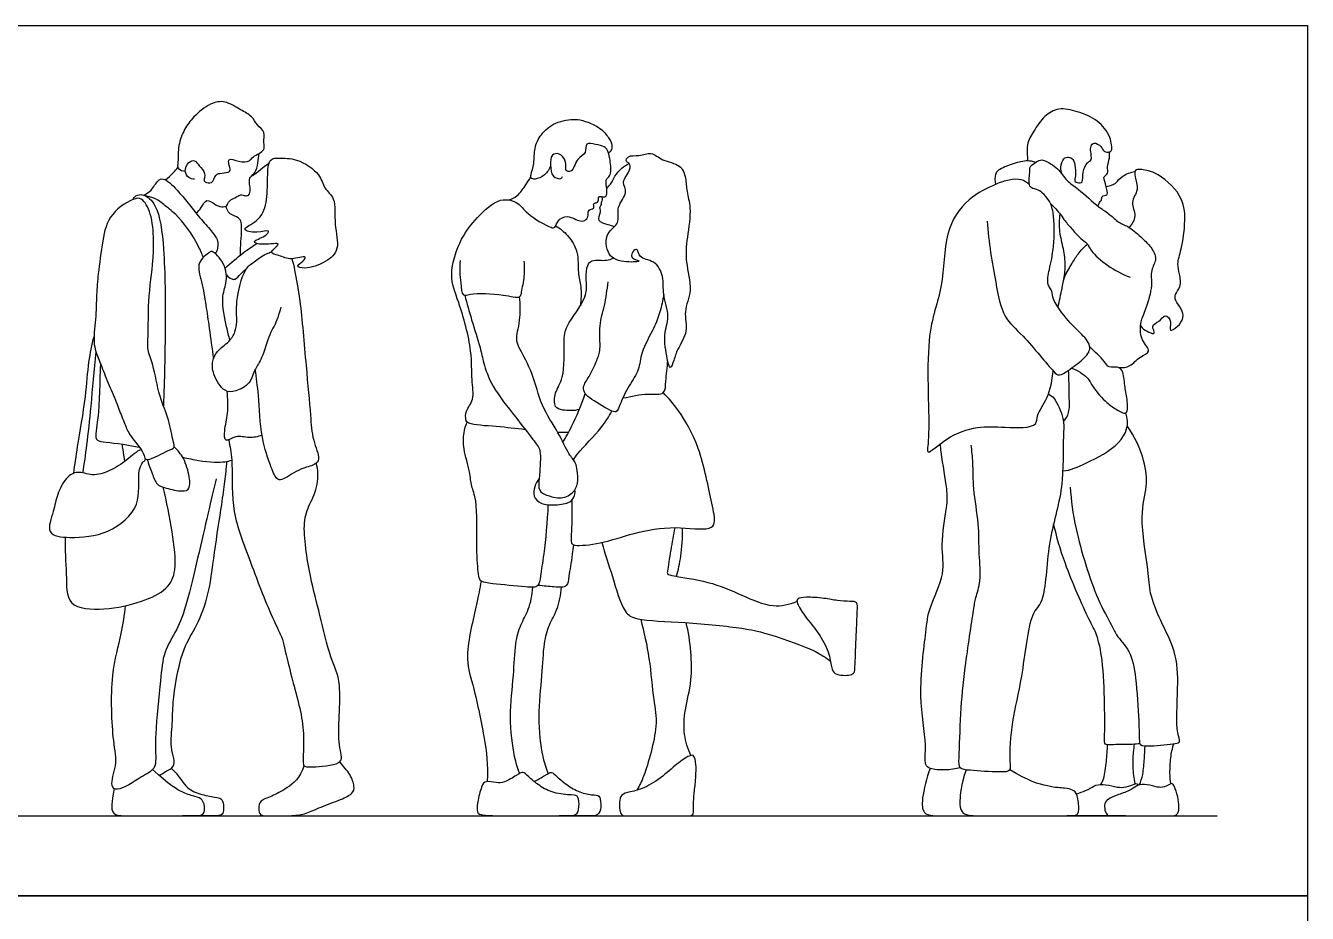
# Model space of a CAD drawing. Header units: millimetres. Extents: x 1 to 7, y 0.3 to 34.9.
# Drawn here: x 3.398 to 6.65, y 17.78 to 20.034 of the extents above; entities that cross this region are included whole.
import ezdxf

# ---------------------------------------------------------------- set-up
doc = ezdxf.new("R2010")
doc.units = ezdxf.units.MM
for name, color, linetype, true_color in [('AG-DIAGRAM', 7, 'Continuous', 0xfecc66), ('AG-PEOPLE', 7, 'Continuous', 0x66ccff), ('X-VPRT', 6, 'Continuous', 0xff00ff)]:
    doc.layers.add(name, color=color, linetype=linetype, true_color=true_color)

msp = doc.modelspace()

# ---------------------------------------------------------------- linework, layer by layer
at = {"layer": 'AG-DIAGRAM'}
msp.add_lwpolyline([(1.2399, 18.0271), (6.4215, 18.0271)], dxfattribs=at)
at = {"layer": 'AG-PEOPLE'}
for points, knots in [([(3.8268, 19.6437), (3.822, 19.6438), (3.8117, 19.6462), (3.7993, 19.6637), (3.8101, 19.6886), (3.829, 19.6935), (3.838, 19.6768), (3.8569, 19.6603), (3.85, 19.6405), (3.8535, 19.6367), (3.874, 19.6295), (3.8789, 19.6583), (3.8963, 19.6586), (3.918, 19.6614), (3.9173, 19.6727), (3.9081, 19.7013), (3.94, 19.6865), (3.9678, 19.6876), (3.9739, 19.7025), (4.009, 19.7161), (4, 19.7372), (4.0077, 19.7642), (3.9847, 19.7806), (3.9732, 19.8052), (3.9428, 19.8193), (3.9049, 19.845), (3.8657, 19.8371), (3.8234, 19.803), (3.8007, 19.7708), (3.7844, 19.7305), (3.7861, 19.6893), (3.7819, 19.6695), (3.7972, 19.6643), (3.8035, 19.664)], [0, 0, 0, 0, 0.215954, 0.460806, 0.739791, 0.958929, 1.192754, 1.471735, 1.707113, 1.825563, 2.052435, 2.319403, 2.546795, 2.794054, 2.970459, 3.22555, 3.507436, 3.800149, 4.018136, 4.336874, 4.579498, 4.863845, 5.147237, 5.435731, 5.761112, 6.136847, 6.482018, 6.894505, 7.252366, 7.624125, 7.988587, 8.220245, 8.466215, 8.466215, 8.466215, 8.466215]), ([(6.0277, 19.6565), (6.0255, 19.6622), (6.0228, 19.6741), (6.0301, 19.6974), (6.0444, 19.7012), (6.0576, 19.6947), (6.0616, 19.6738), (6.0625, 19.648), (6.0578, 19.6369), (6.0737, 19.6335), (6.0816, 19.6365), (6.0784, 19.6626), (6.0906, 19.6863), (6.1045, 19.6921), (6.0998, 19.7134), (6.1002, 19.7277), (6.1085, 19.7389), (6.1288, 19.7282), (6.1324, 19.7125), (6.148, 19.7119), (6.156, 19.717), (6.1513, 19.7543), (6.1196, 19.796), (6.0674, 19.8155), (6.0195, 19.8278), (5.9816, 19.8046), (5.9559, 19.7668), (5.9371, 19.7333), (5.94, 19.7052), (5.9399, 19.6951), (5.9402, 19.6902)], [0, 0, 0, 0, 0.245735, 0.515901, 0.71836, 0.920123, 1.181093, 1.476714, 1.647407, 1.854476, 1.998487, 2.279194, 2.574071, 2.774957, 3.026077, 3.247162, 3.431695, 3.682192, 3.903547, 4.107732, 4.260974, 4.588765, 5.003267, 5.430741, 5.823849, 6.188529, 6.578194, 6.931776, 7.226418, 7.445933, 7.445933, 7.445933, 7.445933]), ([(4.7301, 19.6781), (4.727, 19.6692), (4.7171, 19.6527), (4.692, 19.6424), (4.6794, 19.6457), (4.6801, 19.6574), (4.6899, 19.6846), (4.6875, 19.7229), (4.7052, 19.7588), (4.7405, 19.7905), (4.7931, 19.7977), (4.8176, 19.7915), (4.8577, 19.7757), (4.8774, 19.7499), (4.8877, 19.731), (4.8845, 19.7159), (4.8798, 19.7118), (4.8774, 19.7102)], [0, 0, 0, 0, 0.304443, 0.595873, 0.77683, 0.949393, 1.2553, 1.610188, 1.965237, 2.356992, 2.762018, 3.054159, 3.422421, 3.749604, 4.009357, 4.22141, 4.389548, 4.389548, 4.389548, 4.389548]), ([(3.8316, 19.5567), (3.8358, 19.5619), (3.8445, 19.5702), (3.8569, 19.5965), (3.8777, 19.5797), (3.8948, 19.5718), (3.9105, 19.5754), (3.9131, 19.5902), (3.9339, 19.5979), (3.9437, 19.6061), (3.9556, 19.6009), (3.9664, 19.6025), (3.9691, 19.6184), (3.9657, 19.6353), (3.9667, 19.6505), (3.9831, 19.6593), (3.9877, 19.6856), (3.9901, 19.7011), (3.9904, 19.7092)], [0, 0, 0, 0, 0.252613, 0.521237, 0.778681, 1.031719, 1.236594, 1.440068, 1.700258, 1.897297, 2.090776, 2.260592, 2.472355, 2.714234, 2.922789, 3.151115, 3.43647, 3.716617, 3.716617, 3.716617, 3.716617]), ([(4.6665, 19.0078), (4.6418, 19.0102), (4.5983, 19.0164), (4.5224, 19.0198), (4.5141, 19.0322), (4.5145, 19.057), (4.5384, 19.0847), (4.528, 19.1384), (4.5331, 19.2082), (4.499, 19.3323), (4.4694, 19.3989), (4.5013, 19.4956), (4.5417, 19.5446), (4.5984, 19.6008), (4.6516, 19.5848), (4.667, 19.5554), (4.7292, 19.52), (4.7424, 19.5198), (4.7472, 19.5404), (4.7737, 19.5552), (4.8045, 19.5342), (4.8212, 19.5396), (4.8264, 19.552), (4.8246, 19.5677), (4.8419, 19.5675), (4.8385, 19.5793), (4.8414, 19.5834), (4.852, 19.5848), (4.8514, 19.5969), (4.8546, 19.6019), (4.8672, 19.5963), (4.874, 19.6041), (4.8728, 19.6181), (4.8692, 19.6414), (4.8761, 19.6482), (4.8857, 19.659), (4.8805, 19.6965), (4.8764, 19.7168), (4.8668, 19.728), (4.8452, 19.7317), (4.8167, 19.7388), (4.8226, 19.7071), (4.7947, 19.6991), (4.7868, 19.6582), (4.7689, 19.6649), (4.7684, 19.6705), (4.7705, 19.6906), (4.7543, 19.711), (4.7301, 19.7077), (4.7297, 19.6788), (4.7316, 19.6495), (4.7569, 19.6425), (4.7591, 19.6486), (4.7601, 19.6506)], [0, 0, 0, 0, 0.493843, 0.973332, 1.166341, 1.434317, 1.76835, 2.172523, 2.660921, 3.304998, 3.798044, 4.348928, 4.821468, 5.311884, 5.693566, 6.034563, 6.509749, 6.686786, 6.928504, 7.221792, 7.55799, 7.776006, 7.979179, 8.185071, 8.381476, 8.552786, 8.672742, 8.842393, 9.028214, 9.148148, 9.343526, 9.503797, 9.721046, 9.994178, 10.161605, 10.366411, 10.714959, 10.979724, 11.1825, 11.458213, 11.725311, 11.988963, 12.278946, 12.616585, 12.8126, 12.937518, 13.187565, 13.467703, 13.708241, 13.998185, 14.303863, 14.557059, 14.705126, 14.705126, 14.705126, 14.705126]), ([(4.9294, 19.6836), (4.9325, 19.6804), (4.9344, 19.665), (4.9071, 19.6367), (4.93, 19.6087), (4.894, 19.5746), (4.909, 19.5297), (4.868, 19.5109), (4.8709, 19.4458), (4.9167, 19.4313), (4.9697, 19.435), (4.9292, 19.4414), (4.94, 19.4645), (4.9525, 19.4673), (4.9534, 19.4413), (4.9962, 19.4387), (5.019, 19.396), (5.0128, 19.3508), (5.0349, 19.2945), (5.0145, 19.2493), (5.0252, 19.1936), (5.0329, 19.1553), (5.0441, 19.187), (5.0513, 19.2126), (5.0816, 19.2578), (5.0652, 19.3083), (5.0926, 19.362), (5.0705, 19.4342), (5.0763, 19.4948), (5.0885, 19.5701), (5.0746, 19.6112), (5.0744, 19.6459), (5.0614, 19.6834), (5.0133, 19.6887), (4.9865, 19.7157), (4.9556, 19.7005), (4.9269, 19.7064), (4.9193, 19.6875), (4.9271, 19.686), (4.9294, 19.6836)], [0, 0, 0, 0, 0.231858, 0.568861, 0.86469, 1.233343, 1.5912, 1.936662, 2.348607, 2.746467, 3.070752, 3.324398, 3.57041, 3.734473, 3.97823, 4.324939, 4.700299, 5.088268, 5.519091, 5.913463, 6.358992, 6.639904, 6.895483, 7.213319, 7.618682, 8.019672, 8.44943, 8.933686, 9.389574, 9.884141, 10.256491, 10.59166, 10.927687, 11.310637, 11.644717, 11.9627, 12.259249, 12.46427, 12.635234, 12.635234, 12.635234, 12.635234]), ([(6.1179, 19.5763), (6.1196, 19.578), (6.1228, 19.5817), (6.1233, 19.588), (6.1291, 19.5897), (6.1269, 19.6031), (6.1449, 19.6013), (6.141, 19.6184), (6.1354, 19.6431), (6.1325, 19.6503), (6.1469, 19.6587), (6.1406, 19.6753), (6.1496, 19.6971), (6.1482, 19.7077), (6.1476, 19.7129)], [0, 0, 0, 0, 0.154448, 0.290238, 0.413255, 0.592181, 0.788019, 0.999184, 1.295999, 1.440364, 1.644495, 1.870614, 2.143996, 2.371448, 2.371448, 2.371448, 2.371448]), ([(3.753, 19.6423), (3.7599, 19.6477), (3.7729, 19.6595), (3.781, 19.6686), (3.785, 19.6733)], [0, 0, 0, 0, 0.2910157, 0.5332204, 0.5332204, 0.5332204, 0.5332204]), ([(4.0224, 19.459), (4.0214, 19.454), (4.0453, 19.4508), (4.069, 19.4358), (4.1145, 19.4524), (4.1023, 19.4343), (4.0813, 19.4224), (4.1114, 19.4142), (4.1605, 19.4316), (4.1983, 19.4665), (4.1786, 19.5288), (4.188, 19.5957), (4.1535, 19.62), (4.1471, 19.6589), (4.0874, 19.6981), (4.0439, 19.6969), (4.0139, 19.698), (4.0119, 19.6446), (4.0122, 19.5849), (3.9934, 19.5371), (3.9384, 19.5163), (3.9853, 19.5046), (4.0214, 19.5176), (4.0065, 19.4968), (3.9663, 19.4857), (4.0009, 19.4744), (4.058, 19.487), (4.0234, 19.4646), (4.0224, 19.459)], [0, 0, 0, 0, 0.255505, 0.585682, 0.917173, 1.110345, 1.349148, 1.593327, 2.011757, 2.390965, 2.834988, 3.289147, 3.626769, 3.970166, 4.43344, 4.811844, 5.077485, 5.457619, 5.909578, 6.316722, 6.660987, 6.976544, 7.285689, 7.502774, 7.814763, 8.088771, 8.439812, 8.728332, 8.728332, 8.728332, 8.728332]), ([(3.9707, 19.6513), (3.9731, 19.6524), (3.9805, 19.6564), (4.0021, 19.6753), (4.0113, 19.6814), (4.016, 19.6844)], [0.0700553, 0.0700553, 0.0700553, 0.0700553, 0.1947062, 0.4113328, 0.6441062, 0.6441062, 0.6441062, 0.6441062]), ([(4.8722, 19.6208), (4.8751, 19.6231), (4.8813, 19.6297), (4.8874, 19.6384), (4.8927, 19.6525), (4.9103, 19.6729), (4.9228, 19.6804), (4.9294, 19.6836)], [2.181426, 2.181426, 2.181426, 2.181426, 2.332338, 2.531876, 2.751295, 3.045505, 3.315357, 3.315357, 3.315357, 3.315357]), ([(5.8381, 19.5372), (5.8408, 19.4852), (5.8584, 19.3866), (5.8764, 19.2912), (5.9287, 19.2505), (6.0036, 19.157), (6.0202, 19.1426), (6.0467, 19.1603), (6.0807, 19.1843), (6.1074, 19.2164), (6.0764, 19.2526), (6.0444, 19.2808), (6.002, 19.337), (6.0047, 19.3594), (5.9878, 19.3767), (5.9962, 19.4176), (6.0087, 19.472), (6.0082, 19.5578), (5.9964, 19.5896), (5.9786, 19.6091), (5.9638, 19.6188), (5.9397, 19.6218), (5.9473, 19.6612), (5.9438, 19.6766), (5.9699, 19.6933), (5.9833, 19.6929), (6.0195, 19.6718), (6.0386, 19.6382), (6.0707, 19.6195), (6.1196, 19.5723), (6.1489, 19.5557), (6.1709, 19.532), (6.1995, 19.5239), (6.2315, 19.4931), (6.2535, 19.4731), (6.2712, 19.4406), (6.2503, 19.4121), (6.2585, 19.373), (6.2411, 19.3157), (6.2262, 19.2825), (6.2255, 19.2648), (6.2725, 19.2428), (6.2505, 19.2739), (6.2749, 19.28), (6.2885, 19.3045), (6.3077, 19.2826), (6.2964, 19.2532), (6.3233, 19.2697), (6.3375, 19.2912), (6.3322, 19.3143), (6.3143, 19.3348), (6.3133, 19.352), (6.3308, 19.3706), (6.3265, 19.4037), (6.3185, 19.4294), (6.3321, 19.468), (6.3421, 19.5399), (6.3347, 19.6056), (6.2673, 19.6639), (6.2283, 19.6688), (6.2116, 19.6681), (6.2118, 19.6483), (6.2246, 19.6167), (6.1989, 19.5854), (6.219, 19.5504), (6.2051, 19.5296), (6.1981, 19.5213)], [0, 0, 0, 0, 0.71615, 1.258085, 1.733309, 2.355164, 2.593394, 2.89082, 3.275973, 3.612366, 3.969833, 4.368768, 4.837467, 5.095325, 5.351339, 5.70271, 6.147137, 6.674926, 7.006618, 7.289606, 7.531897, 7.777948, 8.112442, 8.340586, 8.634875, 8.843746, 9.202605, 9.556818, 9.907022, 10.376687, 10.715163, 11.027703, 11.338434, 11.714419, 12.036363, 12.360249, 12.676651, 13.03225, 13.478807, 13.820552, 14.048194, 14.377888, 14.617199, 14.872219, 15.141165, 15.397847, 15.659069, 15.912124, 16.207947, 16.475793, 16.770609, 16.992579, 17.268383, 17.590962, 17.88245, 18.240405, 18.728214, 19.192161, 19.716795, 20.071048, 20.270366, 20.497317, 20.825401, 21.164357, 21.500598, 21.827973, 21.827973, 21.827973, 21.827973]), ([(5.9602, 19.6865), (5.9537, 19.6886), (5.9394, 19.6925), (5.9046, 19.6841), (5.8657, 19.6683), (5.858, 19.6572), (5.8564, 19.6386), (5.8593, 19.6305)], [0, 0, 0, 0, 0.258384, 0.60593, 0.972247, 1.176554, 1.467102, 1.467102, 1.467102, 1.467102]), ([(3.6984, 19.6033), (3.7049, 19.6068), (3.718, 19.6138), (3.7326, 19.6411), (3.75, 19.6485), (3.7869, 19.6148), (3.8356, 19.5502), (3.8641, 19.5193), (3.8892, 19.4886), (3.8847, 19.4708), (3.8847, 19.4615), (3.8804, 19.4567), (3.8791, 19.4554)], [0, 0, 0, 0, 0.267179, 0.575405, 0.788267, 1.170182, 1.689718, 2.069565, 2.409293, 2.638614, 2.830703, 2.903943, 2.903943, 2.903943, 2.903943]), ([(4.6243, 19.591), (4.6319, 19.5935), (4.6476, 19.5994), (4.6653, 19.6266), (4.6766, 19.6435), (4.6803, 19.6486)], [0, 0, 0, 0, 0.2811613, 0.6170345, 0.8037718, 0.8037718, 0.8037718, 0.8037718]), ([(5.9448, 19.6302), (5.9389, 19.6355), (5.9249, 19.6451), (5.8916, 19.6429), (5.8578, 19.6308), (5.7835, 19.5957), (5.7263, 19.5077), (5.7299, 19.366), (5.6761, 19.2521), (5.6956, 18.9951), (5.6797, 18.9356), (5.7364, 18.9916), (5.8134, 19.0186), (5.8812, 19.0132), (5.9661, 19.011), (5.9624, 19.0475), (5.995, 19.0879), (6.0031, 19.1339), (6.005, 19.1575)], [0, 0, 0, 0, 0.2794, 0.597315, 0.94119, 1.44719, 2.027787, 2.675258, 3.337935, 4.145626, 4.486198, 4.945955, 5.478001, 5.97201, 6.527987, 6.773899, 7.182557, 7.665405, 7.665405, 7.665405, 7.665405]), ([(6.1394, 19.6255), (6.1446, 19.6261), (6.1549, 19.6292), (6.1658, 19.6342), (6.1805, 19.6541), (6.2017, 19.6614), (6.2127, 19.6631)], [0, 0, 0, 0, 0.227337, 0.422406, 0.699039, 1.029962, 1.029962, 1.029962, 1.029962]), ([(3.7214, 19.4371), (3.719, 19.4103), (3.708, 19.3334), (3.7108, 19.2524), (3.7061, 19.2099), (3.7239, 19.1719), (3.7361, 19.0902), (3.7631, 19.0365), (3.7711, 18.9807), (3.7788, 18.9612), (3.7574, 18.9543), (3.7156, 18.9316), (3.7005, 18.9319), (3.7001, 18.9497), (3.6615, 18.9933), (3.6509, 19.0204), (3.6342, 19.0611), (3.6252, 19.0875), (3.6042, 19.1329), (3.5878, 19.1792), (3.5673, 19.2243), (3.5774, 19.2879), (3.5777, 19.3512), (3.5823, 19.4038), (3.5932, 19.4883), (3.6082, 19.5572), (3.6752, 19.5985), (3.6986, 19.5935), (3.7217, 19.5475), (3.723, 19.4808), (3.7229, 19.4548), (3.7214, 19.4371)], [0, 0, 0, 0, 0.578339, 1.097337, 1.451843, 1.812073, 2.322913, 2.777453, 3.198057, 3.422099, 3.66835, 4.068134, 4.254632, 4.467071, 4.89327, 5.216344, 5.580687, 5.88626, 6.281869, 6.68375, 7.075155, 7.526293, 7.975765, 8.389982, 8.909972, 9.390674, 9.865398, 10.111564, 10.500976, 10.96253, 11.343619, 11.343619, 11.343619, 11.343619]), ([(3.6712, 19.5923), (3.6727, 19.5957), (3.6769, 19.6033), (3.7006, 19.6075), (3.7366, 19.5747), (3.7523, 19.4585), (3.7532, 19.2648), (3.7508, 19.1348), (3.7479, 19.0685)], [0, 0, 0, 0, 0.190696, 0.441325, 0.800874, 1.401344, 2.19959, 2.999735, 2.999735, 2.999735, 2.999735]), ([(3.8496, 19.4453), (3.8459, 19.4532), (3.8291, 19.4949), (3.784, 19.554), (3.7496, 19.5776), (3.7318, 19.5951), (3.7026, 19.6016)], [3.499709, 3.499709, 3.499709, 3.499709, 3.703633, 4.295197, 4.656495, 4.991548, 4.991548, 4.991548, 4.991548]), ([(3.9433, 19.451), (3.9435, 19.4593), (3.9439, 19.4759), (3.9467, 19.5098), (3.9465, 19.5333), (3.9395, 19.548), (3.9144, 19.5533), (3.9083, 19.5684), (3.9063, 19.5755)], [0, 0, 0, 0, 0.28412, 0.616218, 0.889991, 1.103156, 1.37552, 1.642117, 1.642117, 1.642117, 1.642117]), ([(4.8917, 19.5229), (4.8866, 19.5245), (4.8783, 19.5286), (4.845, 19.5352), (4.86, 19.5605), (4.8533, 19.5741), (4.8605, 19.5788), (4.8583, 19.5862), (4.8637, 19.5916), (4.8613, 19.5968), (4.8597, 19.5992), (4.8594, 19.5996)], [0, 0, 0, 0, 0.228984, 0.519462, 0.78761, 0.995891, 1.13967, 1.28633, 1.432845, 1.582691, 1.612859, 1.612859, 1.612859, 1.612859]), ([(5.9984, 19.5821), (6.0074, 19.5735), (6.0243, 19.5549), (6.0349, 19.5375), (6.0544, 19.5159), (6.0741, 19.4922), (6.0929, 19.4821), (6.1004, 19.4591), (6.1441, 19.4222), (6.1804, 19.4024), (6.2006, 19.3947)], [0, 0, 0, 0, 0.350126, 0.610566, 0.917578, 1.238208, 1.491564, 1.758955, 2.184854, 2.646483, 2.646483, 2.646483, 2.646483]), ([(6.0316, 19.3856), (6.0342, 19.3982), (6.0374, 19.424), (6.0321, 19.4675), (6.0203, 19.5099), (6.0212, 19.5405), (6.0227, 19.5555)], [0, 0, 0, 0, 0.355607, 0.732686, 1.113479, 1.498836, 1.498836, 1.498836, 1.498836]), ([(4.7431, 19.5255), (4.7542, 19.5189), (4.7748, 19.5023), (4.8028, 19.4598), (4.7981, 19.406), (4.8089, 19.3715), (4.8077, 19.3385), (4.8058, 19.3225)], [0, 0, 0, 0, 0.356701, 0.757089, 1.169265, 1.514571, 1.91248, 1.91248, 1.91248, 1.91248]), ([(3.9045, 19.4175), (3.9191, 19.4313), (3.948, 19.4558), (3.9741, 19.4737), (3.985, 19.4806)], [0, 0, 0, 0, 0.4397155, 0.7916842, 0.7916842, 0.7916842, 0.7916842]), ([(6.0174, 19.3185), (6.0207, 19.3344), (6.0285, 19.3659), (6.0323, 19.3964), (6.0531, 19.4292), (6.067, 19.4539), (6.0835, 19.4712), (6.0922, 19.4789)], [0, 0, 0, 0, 0.399271, 0.719298, 1.068058, 1.377515, 1.716264, 1.716264, 1.716264, 1.716264]), ([(3.9166, 19.2349), (3.9135, 19.2462), (3.9086, 19.2677), (3.8925, 19.3432), (3.9101, 19.3785), (3.9074, 19.429), (3.8724, 19.4637), (3.8644, 19.4576), (3.8292, 19.4321), (3.8464, 19.3818), (3.8561, 19.3233), (3.8641, 19.2649), (3.8714, 19.2137), (3.8749, 19.1879)], [0, 0, 0, 0, 0.335794, 0.820579, 1.17679, 1.574604, 1.942535, 2.096756, 2.438329, 2.832815, 3.272931, 3.710327, 4.210513, 4.210513, 4.210513, 4.210513]), ([(4.0463, 19.3185), (4.0418, 19.3022), (4.0297, 19.269), (4.0162, 19.2511), (3.9997, 19.1879), (3.9795, 19.1638), (3.9697, 19.1233), (3.9322, 19.1046), (3.901, 19.1014), (3.8722, 19.1486), (3.8712, 19.1815), (3.8827, 19.2087), (3.9155, 19.2299), (3.931, 19.2556), (3.9355, 19.284), (3.9303, 19.3326), (3.9514, 19.4162), (3.9775, 19.4329), (4.0026, 19.4527), (4.0181, 19.458), (4.0224, 19.459)], [0, 0, 0, 0, 0.403907, 0.685056, 1.130172, 1.457484, 1.807615, 2.162649, 2.458231, 2.858364, 3.183221, 3.479971, 3.830415, 4.13552, 4.427323, 4.831473, 5.34692, 5.658705, 6.00644, 6.13759, 6.13759, 6.13759, 6.13759]), ([(3.9077, 19.4011), (3.9109, 19.3964), (3.9209, 19.3901), (3.931, 19.3882), (3.9438, 19.4042), (3.9549, 19.4134), (3.9605, 19.4187)], [0, 0, 0, 0, 0.2345056, 0.4022776, 0.6464432, 0.9192943, 0.9192943, 0.9192943, 0.9192943]), ([(4.0735, 19.4417), (4.0768, 19.4337), (4.083, 19.4021), (4.0967, 19.332), (4.1092, 19.1715), (4.1217, 19.0479), (4.1244, 18.9842), (4.1477, 18.9342), (4.1311, 18.9161), (4.0954, 18.9108), (4.0552, 18.8817), (4.0355, 18.8779), (4.0193, 18.9165), (3.9942, 18.9888), (3.9903, 19.095), (3.9839, 19.1392), (3.9812, 19.1615)], [6.750197, 6.750197, 6.750197, 6.750197, 6.989467, 7.494754, 8.22235, 8.859529, 9.314715, 9.710063, 9.95147, 10.293174, 10.693578, 10.910638, 11.243366, 11.751789, 12.335471, 12.800481, 12.800481, 12.800481, 12.800481]), ([(4.5005, 19.4372), (4.4987, 19.4183), (4.5018, 19.3843), (4.5054, 19.3441), (4.5294, 19.3555), (4.6073, 19.3529), (4.654, 19.3398), (4.6569, 19.3589), (4.6652, 19.399), (4.6644, 19.4231), (4.6634, 19.4358)], [0, 0, 0, 0, 0.432129, 0.750451, 0.99163, 1.513073, 1.885089, 2.091478, 2.457628, 2.81124, 2.81124, 2.81124, 2.81124]), ([(4.8032, 19.0594), (4.7898, 19.0548), (4.7617, 19.0566), (4.7382, 19.0629), (4.74, 19.1059), (4.7672, 19.1384), (4.7634, 19.2329), (4.7667, 19.2717), (4.8267, 19.3428), (4.819, 19.3896), (4.8222, 19.425), (4.8344, 19.4409), (4.8729, 19.4353), (4.8834, 19.4413), (4.889, 19.4437)], [0, 0, 0, 0, 0.372164, 0.62838, 0.964924, 1.344673, 1.884363, 2.256904, 2.786074, 3.179122, 3.50862, 3.741995, 4.084011, 4.328316, 4.328316, 4.328316, 4.328316]), ([(5.0173, 19.3509), (5.015, 19.3361), (5.0079, 19.306), (4.9933, 19.2646), (4.9577, 19.2049), (4.9568, 19.1594), (4.9286, 19.1202), (4.9068, 19.0752), (4.8999, 19.052), (4.8838, 19.0534), (4.8344, 19.0845), (4.8175, 19.0973), (4.8105, 19.118), (4.8295, 19.1427), (4.8478, 19.1841), (4.8586, 19.2124), (4.8514, 19.2737), (4.8689, 19.3223), (4.8737, 19.3632), (4.8761, 19.3832)], [0, 0, 0, 0, 0.383164, 0.768315, 1.240201, 1.620509, 2.015097, 2.426916, 2.683894, 2.884116, 3.322207, 3.59425, 3.832945, 4.146088, 4.530277, 4.848014, 5.285381, 5.702508, 6.148808, 6.148808, 6.148808, 6.148808]), ([(4.5124, 19.349), (4.5181, 19.3282), (4.5289, 19.2884), (4.5524, 19.2163), (4.5595, 19.1768), (4.5815, 19.1137), (4.6403, 19.0423), (4.684, 18.985), (4.7063, 18.9559), (4.7036, 18.9245), (4.7023, 18.8862), (4.6977, 18.8518), (4.7208, 18.841), (4.7574, 18.8295), (4.7913, 18.8476), (4.8016, 18.8773), (4.7981, 18.9034), (4.7948, 18.9253), (4.7737, 18.9471), (4.7503, 19.0034), (4.7041, 19.0678), (4.688, 19.1486), (4.6534, 19.2099), (4.6429, 19.231), (4.6461, 19.2594), (4.653, 19.2815), (4.6539, 19.3262), (4.6515, 19.3455)], [0, 0, 0, 0, 0.460318, 0.95197, 1.315841, 1.772751, 2.333041, 2.822117, 3.153672, 3.463933, 3.827569, 4.144954, 4.410941, 4.761763, 5.099495, 5.410631, 5.702409, 5.963368, 6.267455, 6.711467, 7.223292, 7.750926, 8.222768, 8.495478, 8.78545, 9.079469, 9.436637, 9.436637, 9.436637, 9.436637]), ([(6.1716, 19.1653), (6.1811, 19.1651), (6.2022, 19.1667), (6.2228, 19.1938), (6.2579, 19.2048), (6.2258, 19.2358), (6.2261, 19.2611), (6.2266, 19.274)], [0, 0, 0, 0, 0.306352, 0.642191, 0.931958, 1.25659, 1.613805, 1.613805, 1.613805, 1.613805]), ([(3.5204, 18.8973), (3.5237, 18.9199), (3.5297, 18.9647), (3.5525, 19.0913), (3.5569, 19.1778), (3.5669, 19.2232), (3.5721, 19.2448)], [0, 0, 0, 0, 0.469078, 1.108842, 1.643891, 2.106358, 2.106358, 2.106358, 2.106358]), ([(6.0517, 19.1639), (6.0662, 19.1594), (6.0944, 19.1417), (6.1041, 19.1159), (6.1412, 19.0742), (6.1623, 19.0615), (6.197, 19.04), (6.1928, 19.0884), (6.1863, 19.1179), (6.1839, 19.158), (6.1686, 19.1687), (6.145, 19.1637), (6.1352, 19.1835), (6.1103, 19.2062), (6.098, 19.2185)], [0, 0, 0, 0, 0.387972, 0.69497, 1.110514, 1.420877, 1.71355, 2.044777, 2.391628, 2.740399, 2.967061, 3.22427, 3.4749, 3.888409, 3.888409, 3.888409, 3.888409]), ([(3.5438, 18.898), (3.5475, 18.9216), (3.5548, 18.9704), (3.5648, 19.0699), (3.5732, 19.1595), (3.577, 19.2054)], [0, 0, 0, 0, 0.479863, 1.045181, 1.71146, 1.71146, 1.71146, 1.71146]), ([(3.5881, 19.1765), (3.5865, 19.1299), (3.5863, 19.0443), (3.5709, 18.9807), (3.5991, 18.9761), (3.6483, 18.9713), (3.6867, 18.9637)], [0, 0, 0, 0, 0.670471, 1.083056, 1.324338, 1.870543, 1.870543, 1.870543, 1.870543]), ([(4.9136, 19.0883), (4.9349, 19.0925), (4.974, 19.1021), (5.0228, 19.0937), (5.0212, 19.1341), (5.0272, 19.1656), (5.0274, 19.1829)], [0, 0, 0, 0, 0.46227, 0.817099, 1.131603, 1.544102, 1.544102, 1.544102, 1.544102]), ([(6.0313, 19.0282), (6.0369, 19.0351), (6.0481, 19.0513), (6.0453, 19.0941), (6.0457, 19.1368), (6.0442, 19.1588)], [0, 0, 0, 0, 0.294862, 0.662925, 1.129564, 1.129564, 1.129564, 1.129564]), ([(3.9984, 18.993), (3.9876, 18.9902), (3.9652, 18.9843), (3.9328, 18.9961), (3.9024, 18.9711), (3.9024, 19.0094), (3.9129, 19.0499), (3.9117, 19.087), (3.9099, 19.1053)], [0, 0, 0, 0, 0.328898, 0.658523, 0.946878, 1.226149, 1.60973, 2.030881, 2.030881, 2.030881, 2.030881]), ([(4.7613, 18.976), (4.7695, 18.9894), (4.7852, 19.0167), (4.8089, 19.0713), (4.8182, 19.0994)], [0, 0, 0, 0, 0.3932822, 0.9335406, 0.9335406, 0.9335406, 0.9335406]), ([(4.7845, 18.8296), (4.7836, 18.8033), (4.7847, 18.7544), (4.7803, 18.7194), (4.7935, 18.7115), (4.8624, 18.7185), (4.9423, 18.7472), (5.0415, 18.7652), (5.1322, 18.75), (5.1504, 18.7725), (5.1367, 18.8266), (5.1124, 18.9626), (5.0577, 19.0555), (5.0301, 19.0875), (5.0161, 19.1018)], [0, 0, 0, 0, 0.5085, 0.8256, 1.00999, 1.468367, 2.011222, 2.600103, 3.128937, 3.379566, 3.786231, 4.470147, 5.065758, 5.509534, 5.509534, 5.509534, 5.509534]), ([(5.9935, 19.0987), (5.9985, 19.0953), (6.0099, 19.0892), (6.0355, 19.033), (6.0286, 18.9897), (6.0345, 18.8532), (5.9886, 18.7277), (5.9867, 18.5699), (5.9431, 18.5428), (5.9279, 18.3735), (5.8992, 18.275), (5.8927, 18.1703), (5.8995, 18.1397), (5.8652, 18.1378), (5.7972, 18.1425), (5.7651, 18.1457), (5.7671, 18.1794), (5.7702, 18.2945), (5.78, 18.3971), (5.8029, 18.5476), (5.8078, 18.5802), (5.824, 18.6259), (5.8158, 18.6934), (5.8181, 18.769), (5.8015, 18.8562), (5.8026, 18.9223), (5.7991, 18.9536), (5.7976, 18.9688)], [0, 0, 0, 0, 0.24534, 0.672303, 1.060959, 1.708865, 2.406596, 3.092056, 3.476658, 4.195325, 4.818823, 5.391928, 5.663786, 5.95967, 6.450467, 6.74281, 7.033498, 7.638547, 8.263873, 8.954505, 9.285051, 9.665694, 10.136397, 10.640469, 11.181801, 11.646138, 12.033413, 12.033413, 12.033413, 12.033413]), ([(4.7883, 18.9311), (4.792, 18.9368), (4.7979, 18.9489), (4.8634, 19.0143), (4.8774, 19.0408), (4.8858, 19.0551)], [0, 0, 0, 0, 0.259106, 0.796095, 1.200073, 1.200073, 1.200073, 1.200073]), ([(4.7236, 18.8173), (4.7219, 18.7756), (4.7148, 18.6951), (4.7041, 18.6394), (4.702, 18.6062), (4.6633, 18.6083), (4.5865, 18.6165), (4.5502, 18.6206), (4.5467, 18.6442), (4.5409, 18.7085), (4.5459, 18.8264), (4.5285, 18.8633), (4.5263, 18.902), (4.5081, 18.9582), (4.5092, 18.9993), (4.5148, 19.0183), (4.5183, 19.0271)], [0, 0, 0, 0, 0.640566, 1.075562, 1.359909, 1.682507, 2.203517, 2.526491, 2.765922, 3.233283, 3.859413, 4.217423, 4.56565, 5.007379, 5.372864, 5.67768, 5.67768, 5.67768, 5.67768]), ([(6.0296, 18.903), (6.0497, 18.9047), (6.0888, 18.9225), (6.1837, 18.9703), (6.1994, 19.0223), (6.1894, 19.0507)], [0, 0, 0, 0, 0.446211, 0.987546, 1.524883, 1.524883, 1.524883, 1.524883]), ([(6.0484, 18.8621), (6.0513, 18.8264), (6.0583, 18.7583), (6.1124, 18.58), (6.1525, 18.5157), (6.164, 18.4855), (6.2039, 18.4447), (6.2157, 18.3772), (6.2227, 18.2722), (6.2235, 18.2211), (6.2248, 18.2049), (6.2547, 18.2042), (6.3128, 18.2094), (6.3298, 18.2148), (6.3151, 18.2422), (6.3233, 18.3552), (6.319, 18.4445), (6.277, 18.5208), (6.2485, 18.5938), (6.2481, 18.6513), (6.2221, 18.7871), (6.2456, 18.8622), (6.2388, 18.9309), (6.2123, 18.9912), (6.1931, 19.0174)], [0, 0, 0, 0, 0.594139, 1.374748, 1.865617, 2.179285, 2.592633, 3.070835, 3.669225, 4.073474, 4.263499, 4.557985, 5.008945, 5.207776, 5.480084, 6.089502, 6.644375, 7.174048, 7.6682, 8.109726, 8.77549, 9.283778, 9.748351, 10.313902, 10.313902, 10.313902, 10.313902]), ([(3.6916, 18.9568), (3.6911, 18.9567), (3.6818, 18.9549), (3.6539, 18.9278), (3.613, 18.9027), (3.5682, 18.8882), (3.5418, 18.9), (3.5304, 18.8995), (3.5198, 18.8989), (3.4989, 18.8862), (3.4772, 18.8424), (3.4711, 18.8028), (3.4464, 18.7393), (3.5172, 18.7318), (3.6095, 18.7397), (3.695, 18.8113), (3.6803, 18.8948), (3.6942, 18.926), (3.7011, 18.9288), (3.7024, 18.933), (3.7026, 18.9337)], [4.433844, 4.433844, 4.433844, 4.433844, 4.453328, 4.826697, 5.233846, 5.613056, 5.961188, 5.961188, 5.961188, 6.282304, 6.668545, 7.047411, 7.454976, 7.863292, 8.422759, 8.988862, 9.492553, 9.799373, 9.968251, 9.998403, 9.998403, 9.998403, 9.998403]), ([(3.65, 18.9272), (3.6487, 18.9371), (3.6458, 18.9568), (3.6443, 18.9662), (3.6435, 18.9709)], [0, 0, 0, 0, 0.3098784, 0.5242895, 0.5242895, 0.5242895, 0.5242895]), ([(3.707, 18.9322), (3.7103, 18.9202), (3.7187, 18.8983), (3.7306, 18.8678), (3.7471, 18.8616), (3.7848, 18.8514), (3.8165, 18.8516), (3.8151, 18.8903), (3.8012, 18.9359), (3.7845, 18.9555), (3.7755, 18.9642)], [0, 0, 0, 0, 0.346185, 0.657274, 0.887292, 1.246153, 1.530114, 1.845835, 2.243235, 2.591136, 2.591136, 2.591136, 2.591136]), ([(3.9137, 18.9818), (3.9169, 18.9649), (3.9252, 18.9302), (3.9173, 18.8084), (3.961, 18.6934), (4.016, 18.5443), (4.0488, 18.4832), (4.0552, 18.4525), (4.0782, 18.3596), (4.1104, 18.2449), (4.0997, 18.1637), (4.1061, 18.1509), (4.1348, 18.1518), (4.2127, 18.1582), (4.184, 18.2112), (4.2053, 18.3642), (4.1699, 18.4271), (4.1449, 18.5411), (4.1195, 18.631), (4.0983, 18.7702), (4.1186, 18.8176), (4.1429, 18.8689), (4.1401, 18.9055), (4.1363, 18.9229)], [0, 0, 0, 0, 0.407853, 1.015836, 1.663911, 2.382241, 2.838583, 3.143781, 3.687928, 4.335854, 4.826075, 4.998273, 5.298044, 5.749398, 6.115647, 6.811883, 7.305234, 7.896892, 8.47217, 9.1296, 9.53398, 9.948888, 10.36376, 10.36376, 10.36376, 10.36376]), ([(5.7696, 18.1495), (5.7571, 18.1462), (5.7326, 18.1426), (5.6935, 18.1451), (5.6774, 18.1577), (5.6861, 18.215), (5.6604, 18.331), (5.6832, 18.4934), (5.6879, 18.5543), (5.7346, 18.6432), (5.7175, 18.713), (5.7367, 18.8109), (5.7374, 18.8571), (5.7238, 18.9266), (5.7195, 18.965), (5.7189, 18.9716)], [0, 0, 0, 0, 0.357798, 0.708993, 0.934143, 1.336647, 1.978994, 2.707092, 3.165006, 3.711601, 4.203652, 4.761031, 5.159243, 5.716316, 5.834754, 5.834754, 5.834754, 5.834754]), ([(3.7374, 18.1297), (3.7435, 18.1332), (3.7544, 18.1411), (3.7769, 18.1508), (3.7751, 18.1748), (3.7649, 18.2023), (3.7718, 18.2652), (3.7704, 18.3143), (3.7912, 18.4449), (3.8298, 18.5025), (3.8638, 18.5829), (3.8767, 18.6948), (3.8958, 18.8152), (3.9042, 18.8742), (3.9078, 18.9101), (3.9092, 18.9272)], [0, 0, 0, 0, 0.260218, 0.523571, 0.775886, 1.085531, 1.522232, 1.939615, 2.578284, 3.058269, 3.572224, 4.184841, 4.811245, 5.248295, 5.654934, 5.654934, 5.654934, 5.654934]), ([(3.7967, 18.9379), (3.8109, 18.9347), (3.8561, 18.9253), (3.9027, 18.9242), (3.9158, 18.9289), (3.9214, 18.9307)], [2.3738038, 2.3738038, 2.3738038, 2.3738038, 2.5746643, 3.0391261, 3.2777505, 3.2777505, 3.2777505, 3.2777505]), ([(3.4989, 18.7349), (3.4971, 18.7036), (3.5043, 18.6451), (3.4987, 18.5538), (3.6023, 18.5491), (3.6907, 18.5681), (3.759, 18.6006), (3.784, 18.6533), (3.7698, 18.7515), (3.7571, 18.8247), (3.747, 18.862)], [0, 0, 0, 0, 0.550314, 1.035198, 1.55338, 2.112305, 2.588367, 2.995502, 3.551295, 4.162317, 4.162317, 4.162317, 4.162317]), ([(3.8818, 18.8831), (3.8748, 18.8532), (3.8612, 18.7985), (3.8103, 18.5698), (3.785, 18.5031), (3.7462, 18.4417), (3.7417, 18.3709), (3.7257, 18.2375), (3.7292, 18.1768), (3.7274, 18.1451), (3.6923, 18.1277), (3.6336, 18.0866), (3.6106, 18.1046), (3.6327, 18.1597), (3.6185, 18.2192), (3.6118, 18.3857), (3.6429, 18.4867), (3.6488, 18.5372), (3.6522, 18.5609)], [0, 0, 0, 0, 0.544154, 1.400187, 1.895619, 2.349351, 2.834008, 3.494716, 3.939438, 4.225078, 4.577889, 5.047327, 5.281645, 5.684849, 6.13955, 6.866591, 7.45771, 7.938177, 7.938177, 7.938177, 7.938177]), ([(4.7014, 18.8837), (4.6962, 18.8777), (4.6885, 18.8636), (4.685, 18.8377), (4.706, 18.8174), (4.7425, 18.8158), (4.7799, 18.821), (4.7928, 18.84), (4.7927, 18.8506), (4.7919, 18.8554)], [0, 0, 0, 0, 0.279457, 0.558757, 0.845132, 1.192235, 1.539637, 1.796157, 2.015212, 2.015212, 2.015212, 2.015212]), ([(6.2251, 18.2106), (6.2186, 18.2099), (6.2066, 18.2081), (6.1534, 18.2084), (6.1349, 18.2067), (6.136, 18.2314), (6.1364, 18.3143), (6.1322, 18.4193), (6.1172, 18.4889), (6.0941, 18.5272), (6.031, 18.6721), (6.0146, 18.7345), (6.0062, 18.7686)], [0, 0, 0, 0, 0.254567, 0.673684, 0.891203, 1.130878, 1.655459, 2.261701, 2.726825, 3.112325, 3.819222, 4.40706, 4.40706, 4.40706, 4.40706]), ([(5.0453, 18.759), (5.0416, 18.74), (5.0353, 18.7055), (5.0272, 18.6512), (5.0254, 18.6405), (5.0476, 18.635), (5.1346, 18.6235), (5.2134, 18.5885), (5.2929, 18.5532), (5.336, 18.5642), (5.3553, 18.5712)], [0, 0, 0, 0, 0.437229, 0.853456, 1.010413, 1.248319, 1.782984, 2.33412, 2.856024, 3.305703, 3.305703, 3.305703, 3.305703]), ([(5.0495, 18.6355), (5.0543, 18.6522), (5.0623, 18.6861), (5.0654, 18.7344), (5.0645, 18.7584)], [0, 0, 0, 0, 0.4131523, 0.8998185, 0.8998185, 0.8998185, 0.8998185]), ([(4.7882, 18.7155), (4.7873, 18.7075), (4.7832, 18.6742), (4.7765, 18.6394), (4.7744, 18.6062), (4.7448, 18.6078), (4.7125, 18.6109), (4.6982, 18.6124)], [0.510204, 0.510204, 0.510204, 0.510204, 0.640566, 1.075562, 1.359909, 1.682507, 1.937896, 1.937896, 1.937896, 1.937896]), ([(4.8603, 18.7215), (4.8684, 18.6924), (4.8868, 18.6394), (4.913, 18.5439), (4.9523, 18.5222), (5.0735, 18.5205), (5.2162, 18.5048), (5.2755, 18.4924), (5.3853, 18.4546), (5.4208, 18.4343), (5.4344, 18.4247), (5.4403, 18.4201)], [0, 0, 0, 0, 0.545496, 1.09592, 1.449116, 2.078497, 2.766535, 3.230483, 3.838818, 4.206373, 4.47695, 4.47695, 4.47695, 4.47695]), ([(4.5543, 18.6234), (4.5502, 18.6036), (4.5442, 18.5656), (4.5096, 18.4321), (4.5333, 18.3662), (4.5666, 18.2079), (4.5708, 18.1607), (4.5696, 18.1142)], [0, 0, 0, 0, 0.446883, 1.101506, 1.584657, 2.199422, 2.876196, 2.876196, 2.876196, 2.876196]), ([(4.6518, 18.135), (4.6467, 18.1492), (4.6364, 18.1787), (4.624, 18.2816), (4.6372, 18.3809), (4.6397, 18.4627), (4.6527, 18.5125), (4.6766, 18.5507), (4.6838, 18.5888), (4.6852, 18.6078)], [0, 0, 0, 0, 0.385507, 0.960475, 1.548132, 2.062771, 2.465246, 2.845536, 3.278666, 3.278666, 3.278666, 3.278666]), ([(4.7242, 18.135), (4.7191, 18.1492), (4.7088, 18.1787), (4.6964, 18.2816), (4.7096, 18.3809), (4.7121, 18.4627), (4.7251, 18.5125), (4.749, 18.5507), (4.7562, 18.5888), (4.7576, 18.6078)], [0, 0, 0, 0, 0.385507, 0.960475, 1.548132, 2.062771, 2.465246, 2.845536, 3.278666, 3.278666, 3.278666, 3.278666]), ([(4.9589, 18.5263), (4.9673, 18.4935), (4.9822, 18.4299), (4.9902, 18.3201), (5.0054, 18.2584), (4.9691, 18.127), (4.9556, 18.1044), (4.949, 18.0923)], [0, 0, 0, 0, 0.577402, 1.164483, 1.638146, 2.287263, 2.655367, 2.655367, 2.655367, 2.655367]), ([(5.0862, 18.1808), (5.0784, 18.1975), (5.0665, 18.2336), (5.0698, 18.3), (5.0931, 18.3738), (5.086, 18.4712), (5.0741, 18.5181)], [0, 0, 0, 0, 0.426693, 0.881728, 1.386444, 2.076758, 2.076758, 2.076758, 2.076758]), ([(6.2135, 18.1088), (6.2105, 18.1227), (6.2067, 18.1502), (6.2086, 18.188), (6.2107, 18.2023), (6.2118, 18.2092)], [0, 0, 0, 0, 0.374793, 0.7239194, 0.9869031, 0.9869031, 0.9869031, 0.9869031]), ([(6.3034, 18.1085), (6.3023, 18.1177), (6.301, 18.1361), (6.3026, 18.175), (6.3077, 18.1985), (6.311, 18.2102)], [0, 0, 0, 0, 0.301223, 0.655733, 1.002625, 1.002625, 1.002625, 1.002625]), ([(6.1264, 18.1073), (6.1291, 18.1124), (6.1352, 18.1229), (6.1409, 18.1674), (6.1427, 18.1937), (6.143, 18.2077)], [0, 0, 0, 0, 0.2389399, 0.6152489, 0.9864835, 0.9864835, 0.9864835, 0.9864835]), ([(6.224, 18.106), (6.2275, 18.1146), (6.2339, 18.1323), (6.2366, 18.1735), (6.2381, 18.1943), (6.2385, 18.205)], [0, 0, 0, 0, 0.3036365, 0.6681128, 0.9928273, 0.9928273, 0.9928273, 0.9928273]), ([(4.6887, 18.1146), (4.6971, 18.1184), (4.7199, 18.1327), (4.7331, 18.1406), (4.7437, 18.129), (4.7747, 18.1028), (4.8081, 18.084), (4.8452, 18.0796), (4.8564, 18.0796), (4.8588, 18.0482), (4.8527, 18.0271), (4.8241, 18.0271), (4.788, 18.0271), (4.7517, 18.0271), (4.7517, 18.0271)], [0.902149, 0.902149, 0.902149, 0.902149, 1.036624, 1.184714, 1.332803, 1.480892, 1.628981, 1.77707, 1.925159, 2.073249, 2.221338, 2.369427, 2.517516, 2.517548, 2.517548, 2.517548, 2.517548]), ([(6.0642, 18.0833), (6.0724, 18.0859), (6.0934, 18.0927), (6.1022, 18.0998), (6.1085, 18.1028), (6.1149, 18.1059), (6.1299, 18.1098), (6.1635, 18.1006), (6.183, 18.0984), (6.2102, 18.1069), (6.2162, 18.1108), (6.22, 18.107), (6.2212, 18.105)], [1.5842809, 1.5842809, 1.5842809, 1.5842809, 1.6439555, 1.7304794, 1.7304794, 1.7304794, 1.8170034, 1.9035274, 1.9900513, 2.0765753, 2.1630993, 2.2045451, 2.2045451, 2.2045451, 2.2045451]), ([(6.1887, 18.0271), (6.1887, 18.0271), (6.1738, 18.0271), (6.1277, 18.0271), (6.0602, 18.0271), (6.0429, 18.0271), (6.0399, 18.0272)], [0.9517377, 0.9517377, 0.9517377, 0.9517377, 0.9517637, 1.0382877, 1.1248116, 1.1481368, 1.1481368, 1.1481368, 1.1481368])]:
    msp.add_open_spline(points, degree=3, knots=knots, dxfattribs=at)
for points in [[(4.7483, 19.0012), (4.7575, 19.0012), (4.7667, 19.0012), (4.7759, 19.0012)], [(5.5001, 18.3914), (5.4983, 18.3887), (5.4914, 18.3846), (5.4732, 18.3833), (5.4495, 18.3874), (5.4422, 18.402), (5.4381, 18.4421), (5.4108, 18.4924), (5.373, 18.5359), (5.3532, 18.5701), (5.3557, 18.5789), (5.3733, 18.584), (5.4277, 18.5801), (5.4564, 18.5731), (5.4929, 18.5719), (5.5092, 18.5713), (5.5084, 18.5518), (5.5059, 18.4912), (5.5022, 18.4009), (5.502, 18.3941), (5.5001, 18.3914)], [(4.913, 18.0288), (4.9102, 18.0305), (4.9059, 18.0373), (4.9038, 18.0554), (4.9069, 18.0793), (4.9212, 18.0871), (4.9611, 18.0929), (5.0102, 18.1222), (5.0522, 18.1618), (5.0856, 18.1829), (5.0944, 18.1809), (5.1002, 18.1635), (5.0985, 18.1089), (5.0927, 18.0799), (5.0931, 18.0435), (5.0931, 18.0271), (5.0736, 18.0271), (5.0129, 18.0271), (4.9226, 18.0271), (4.9158, 18.0271), (4.913, 18.0288)], [(3.6231, 18.0964), (3.6162, 18.0575), (3.6162, 18.0397), (3.6263, 18.0271), (3.6723, 18.0271), (3.8059, 18.0271), (3.8515, 18.0271), (3.8536, 18.0446), (3.8494, 18.07), (3.8286, 18.077), (3.8028, 18.0825), (3.7624, 18.1055), (3.7207, 18.1451)], [(3.768, 18.1481), (3.7866, 18.1308), (3.8033, 18.0978), (3.8394, 18.082), (3.8825, 18.0738), (3.8949, 18.073), (3.9014, 18.0564), (3.9008, 18.0349), (3.8943, 18.0271), (3.8746, 18.0271), (3.7967, 18.0271)], [(4.1049, 18.1549), (4.0947, 18.1231), (4.0593, 18.0954), (4.0218, 18.076), (3.991, 18.0662), (3.9901, 18.0461), (3.9901, 18.0271), (4.0211, 18.0271), (4.0782, 18.0271), (4.1097, 18.032), (4.1444, 18.0493), (4.2018, 18.0694), (4.2296, 18.0845), (4.2335, 18.1005), (4.2239, 18.1322), (4.2052, 18.1525), (4.1952, 18.1647)], [(5.6932, 18.1477), (5.6841, 18.1248), (5.6691, 18.0607), (5.6763, 18.0372), (5.6865, 18.0271), (5.7267, 18.0271), (5.8378, 18.0271)], [(5.7842, 18.144), (5.7713, 18.104), (5.7669, 18.0584), (5.7713, 18.0376), (5.7867, 18.0271), (5.8384, 18.0271), (5.8865, 18.0271), (6.0411, 18.0271), (6.0646, 18.0271), (6.0721, 18.0383), (6.0674, 18.0843), (6.0551, 18.0938), (6.0374, 18.0983), (5.9989, 18.0989), (5.9406, 18.1163), (5.895, 18.1444)], [(4.5727, 18.0285), (4.5484, 18.0298), (4.5434, 18.0352), (4.5431, 18.0591), (4.556, 18.1062), (4.5635, 18.1164), (4.5945, 18.112), (4.6102, 18.1092), (4.6471, 18.1324), (4.6607, 18.1406), (4.6713, 18.129), (4.7023, 18.1028), (4.7357, 18.084), (4.7899, 18.0796), (4.8012, 18.0796), (4.8036, 18.0482), (4.7974, 18.0271), (4.7688, 18.0271), (4.689, 18.0271), (4.5969, 18.0271), (4.5727, 18.0285)], [(6.2164, 18.1028), (6.2221, 18.1059), (6.2355, 18.1098), (6.2654, 18.1006), (6.2829, 18.0984), (6.301, 18.1069), (6.3075, 18.1116), (6.3144, 18.0995), (6.3242, 18.0675), (6.3242, 18.0432), (6.3227, 18.0338), (6.3135, 18.0271), (6.2952, 18.0271), (6.2335, 18.0271), (6.1539, 18.0271), (6.1423, 18.0271), (6.1358, 18.0407), (6.1347, 18.0597), (6.1434, 18.0702), (6.1646, 18.0794), (6.2015, 18.0914), (6.2107, 18.0998), (6.2164, 18.1028)]]:
    msp.add_open_spline(points, degree=3, dxfattribs=at)
at = {"layer": 'X-VPRT'}
for points in [[(1.0113, 17.8239), (1.0113, 20.0337), (6.6501, 20.0337), (6.6501, 17.8239)], [(1.0113, 15.6141), (1.0113, 17.8239), (6.6501, 17.8239), (6.6501, 15.6141)]]:
    msp.add_lwpolyline(points, close=True, dxfattribs=at)

doc.saveas('drawing.dxf')
